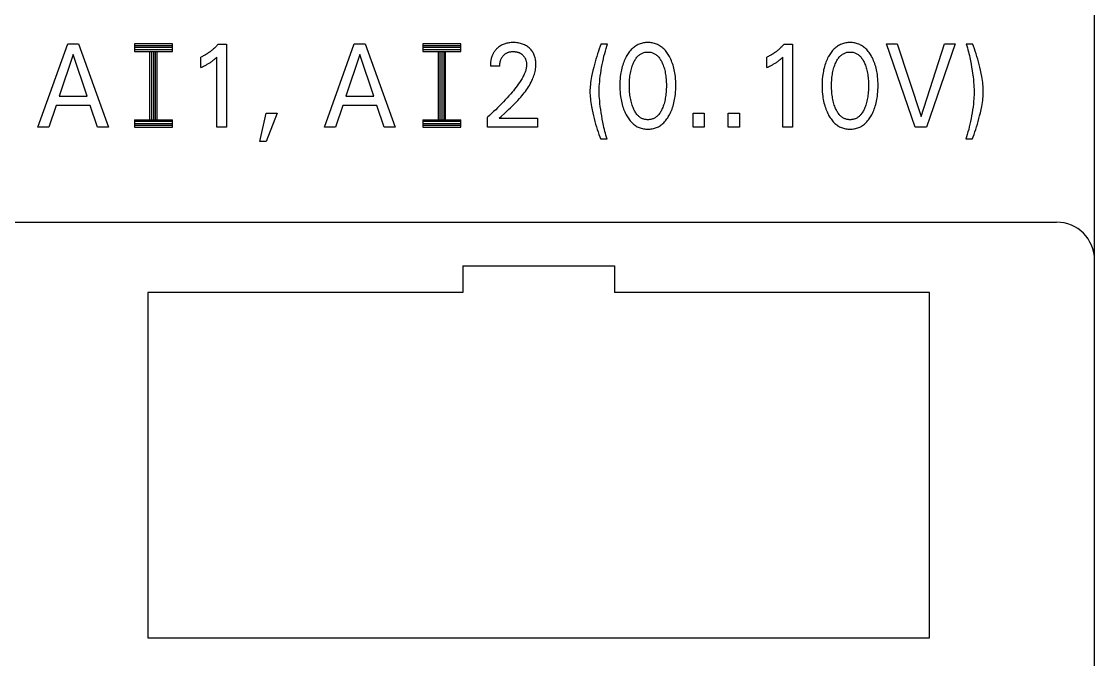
# Model space of a CAD drawing. Extents: x 0 to 420, y 0 to 297.
# Drawn here: x 180.02 to 208.3, y 219.65 to 236.46 of the extents above; entities that cross this region are included whole.
import ezdxf

# ---------------------------------------------------------------- set-up
doc = ezdxf.new("R2010")
doc.units = 0
doc.header["$LTSCALE"] = 23.1
doc.layers.add('10000_FRONT', color=7, linetype='CONTINUOUS')

msp = doc.modelspace()

# ---------------------------------------------------------------- linework, layer by layer
at = {"layer": '10000_FRONT', "color": 7, "linetype": 'CONTINUOUS'}
for p, q in [((208.298, 164.673), (208.298, 252.673)), ((180.452, 233.673), (181.238, 235.873)), ((181.238, 235.873), (181.525, 235.873)), ((181.525, 235.873), (182.311, 233.673)), ((182.998, 235.873), (182.998, 235.673)), ((183.998, 235.873), (182.998, 235.873)), ((183.998, 235.673), (183.998, 235.873)), ((185.19, 235.842), (185.173, 235.824)), ((185.206, 235.86), (185.19, 235.842)), ((185.206, 235.86), (185.423, 235.86)), ((185.423, 235.86), (185.423, 233.673)), ((188.006, 233.673), (188.791, 235.873)), ((188.791, 235.873), (189.079, 235.873)), ((189.079, 235.873), (189.864, 233.673)), ((190.598, 235.873), (190.598, 235.673)), ((191.598, 235.873), (190.598, 235.873)), ((191.598, 235.673), (191.598, 235.873)), ((192.67, 235.835), (192.644, 235.82)), ((192.692, 235.846), (192.67, 235.835)), ((192.716, 235.857), (192.692, 235.846)), ((192.739, 235.866), (192.716, 235.857)), ((192.763, 235.874), (192.739, 235.866)), ((192.788, 235.882), (192.763, 235.874)), ((192.812, 235.888), (192.788, 235.882)), ((192.839, 235.893), (192.812, 235.888)), ((192.867, 235.898), (192.839, 235.893)), ((192.894, 235.901), (192.867, 235.898)), ((192.922, 235.904), (192.894, 235.901)), ((192.949, 235.905), (192.922, 235.904)), ((192.977, 235.905), (192.949, 235.905)), ((193.01, 235.905), (192.977, 235.905)), ((193.042, 235.903), (193.01, 235.905)), ((193.074, 235.9), (193.042, 235.903)), ((193.106, 235.896), (193.074, 235.9)), ((193.138, 235.89), (193.106, 235.896)), ((193.167, 235.883), (193.138, 235.89)), ((193.196, 235.875), (193.167, 235.883)), ((193.224, 235.866), (193.196, 235.875)), ((193.251, 235.855), (193.224, 235.866)), ((193.278, 235.843), (193.251, 235.855)), ((193.303, 235.83), (193.278, 235.843)), ((195.293, 235.871), (195.268, 235.807)), ((195.293, 235.871), (195.466, 235.871)), ((195.445, 235.808), (195.466, 235.871)), ((196.249, 235.841), (196.224, 235.827)), ((196.275, 235.853), (196.249, 235.841)), ((196.301, 235.865), (196.275, 235.853)), ((196.328, 235.874), (196.301, 235.865)), ((196.355, 235.883), (196.328, 235.874)), ((196.383, 235.89), (196.355, 235.883)), ((196.412, 235.896), (196.383, 235.89)), ((196.44, 235.9), (196.412, 235.896)), ((196.469, 235.903), (196.44, 235.9)), ((196.498, 235.905), (196.469, 235.903)), ((196.527, 235.905), (196.498, 235.905)), ((196.556, 235.905), (196.527, 235.905)), ((196.585, 235.903), (196.556, 235.905)), ((196.614, 235.9), (196.585, 235.903)), ((196.643, 235.896), (196.614, 235.9)), ((196.671, 235.89), (196.643, 235.896)), ((196.699, 235.883), (196.671, 235.89)), ((196.727, 235.874), (196.699, 235.883)), ((196.754, 235.865), (196.727, 235.874)), ((196.78, 235.853), (196.754, 235.865)), ((196.806, 235.841), (196.78, 235.853)), ((196.831, 235.827), (196.806, 235.841)), ((200.104, 235.842), (200.087, 235.824)), ((200.12, 235.86), (200.104, 235.842)), ((200.12, 235.86), (200.337, 235.86)), ((200.337, 235.86), (200.337, 233.673)), ((201.577, 235.841), (201.553, 235.827)), ((201.603, 235.853), (201.577, 235.841)), ((201.629, 235.865), (201.603, 235.853)), ((201.656, 235.874), (201.629, 235.865)), ((201.684, 235.883), (201.656, 235.874)), ((201.712, 235.89), (201.684, 235.883)), ((201.74, 235.896), (201.712, 235.89)), ((201.769, 235.9), (201.74, 235.896)), ((201.797, 235.903), (201.769, 235.9)), ((201.826, 235.905), (201.797, 235.903)), ((201.855, 235.905), (201.826, 235.905)), ((201.885, 235.905), (201.855, 235.905)), ((201.914, 235.903), (201.885, 235.905)), ((201.942, 235.9), (201.914, 235.903)), ((201.971, 235.896), (201.942, 235.9)), ((202, 235.89), (201.971, 235.896)), ((202.028, 235.883), (202, 235.89)), ((202.055, 235.874), (202.028, 235.883)), ((202.083, 235.865), (202.055, 235.874)), ((202.109, 235.853), (202.083, 235.865)), ((202.134, 235.841), (202.109, 235.853)), ((202.159, 235.827), (202.134, 235.841)), ((203.574, 233.673), (202.814, 235.873)), ((202.814, 235.873), (203.098, 235.873)), ((203.098, 235.873), (203.725, 233.961)), ((203.725, 233.961), (204.343, 235.873)), ((204.627, 235.873), (203.867, 233.673)), ((204.343, 235.873), (204.627, 235.873)), ((204.912, 235.871), (204.93, 235.82)), ((204.912, 235.871), (205.085, 235.871)), ((205.11, 235.807), (205.085, 235.871)), ((181.383, 235.589), (181.017, 234.496)), ((181.751, 234.496), (181.383, 235.589)), ((183.998, 235.823), (182.998, 235.823)), ((183.998, 235.773), (182.998, 235.773)), ((182.998, 235.723), (183.998, 235.723)), ((182.998, 235.673), (183.998, 235.673)), ((183.398, 235.673), (183.398, 233.873)), ((183.448, 235.673), (183.448, 233.873)), ((183.498, 235.673), (183.498, 233.873)), ((183.548, 235.673), (183.548, 233.873)), ((183.598, 233.873), (183.598, 235.673)), ((184.811, 235.552), (184.79, 235.542)), ((184.832, 235.563), (184.811, 235.552)), ((184.853, 235.575), (184.832, 235.563)), ((184.873, 235.586), (184.853, 235.575)), ((184.893, 235.598), (184.873, 235.586)), ((184.913, 235.611), (184.893, 235.598)), ((184.933, 235.624), (184.913, 235.611)), ((184.953, 235.637), (184.933, 235.624)), ((184.972, 235.651), (184.953, 235.637)), ((184.991, 235.664), (184.972, 235.651)), ((185.01, 235.679), (184.991, 235.664)), ((185.029, 235.693), (185.01, 235.679)), ((185.048, 235.708), (185.029, 235.693)), ((185.066, 235.724), (185.048, 235.708)), ((185.084, 235.74), (185.066, 235.724)), ((185.103, 235.756), (185.084, 235.74)), ((185.121, 235.773), (185.103, 235.756)), ((185.138, 235.789), (185.121, 235.773)), ((185.156, 235.807), (185.138, 235.789)), ((185.173, 235.824), (185.156, 235.807)), ((188.936, 235.589), (188.57, 234.496)), ((189.304, 234.496), (188.936, 235.589)), ((191.598, 235.823), (190.598, 235.823)), ((191.598, 235.773), (190.598, 235.773)), ((190.598, 235.723), (191.598, 235.723)), ((190.598, 235.673), (191.598, 235.673)), ((190.998, 235.673), (190.998, 233.873)), ((191.048, 235.673), (191.048, 233.873)), ((191.098, 235.673), (191.098, 233.873)), ((191.148, 235.673), (191.148, 233.873)), ((191.198, 233.873), (191.198, 235.673)), ((192.424, 235.557), (192.419, 235.544)), ((192.429, 235.57), (192.424, 235.557)), ((192.435, 235.582), (192.429, 235.57)), ((192.441, 235.595), (192.435, 235.582)), ((192.447, 235.607), (192.441, 235.595)), ((192.453, 235.62), (192.447, 235.607)), ((192.461, 235.632), (192.453, 235.62)), ((192.468, 235.645), (192.461, 235.632)), ((192.476, 235.657), (192.468, 235.645)), ((192.484, 235.669), (192.476, 235.657)), ((192.493, 235.681), (192.484, 235.669)), ((192.501, 235.692), (192.493, 235.681)), ((192.511, 235.704), (192.501, 235.692)), ((192.52, 235.715), (192.511, 235.704)), ((192.53, 235.725), (192.52, 235.715)), ((192.54, 235.736), (192.53, 235.725)), ((192.55, 235.746), (192.54, 235.736)), ((192.561, 235.757), (192.55, 235.746)), ((192.572, 235.767), (192.561, 235.757)), ((192.595, 235.786), (192.572, 235.767)), ((192.619, 235.803), (192.595, 235.786)), ((192.644, 235.82), (192.619, 235.803)), ((192.704, 235.543), (192.712, 235.554)), ((192.712, 235.554), (192.721, 235.564)), ((192.721, 235.564), (192.731, 235.573)), ((192.731, 235.573), (192.74, 235.583)), ((192.74, 235.583), (192.75, 235.591)), ((192.75, 235.591), (192.76, 235.6)), ((192.76, 235.6), (192.771, 235.608)), ((192.771, 235.608), (192.782, 235.615)), ((192.782, 235.615), (192.793, 235.622)), ((192.793, 235.622), (192.805, 235.628)), ((192.805, 235.628), (192.816, 235.634)), ((192.816, 235.634), (192.828, 235.64)), ((192.828, 235.64), (192.841, 235.645)), ((192.841, 235.645), (192.853, 235.649)), ((192.853, 235.649), (192.866, 235.653)), ((192.866, 235.653), (192.878, 235.657)), ((192.878, 235.657), (192.892, 235.66)), ((192.892, 235.66), (192.906, 235.663)), ((192.906, 235.663), (192.92, 235.665)), ((192.92, 235.665), (192.934, 235.666)), ((192.934, 235.666), (192.949, 235.667)), ((192.949, 235.667), (192.963, 235.668)), ((192.963, 235.668), (192.977, 235.668)), ((192.977, 235.668), (192.991, 235.668)), ((192.991, 235.668), (193.005, 235.668)), ((193.005, 235.668), (193.019, 235.667)), ((193.019, 235.667), (193.033, 235.665)), ((193.033, 235.665), (193.046, 235.664)), ((193.046, 235.664), (193.06, 235.661)), ((193.06, 235.661), (193.074, 235.659)), ((193.074, 235.659), (193.086, 235.656)), ((193.086, 235.656), (193.098, 235.652)), ((193.098, 235.652), (193.11, 235.648)), ((193.11, 235.648), (193.122, 235.644)), ((193.122, 235.644), (193.134, 235.64)), ((193.134, 235.64), (193.146, 235.634)), ((193.146, 235.634), (193.157, 235.629)), ((193.157, 235.629), (193.168, 235.623)), ((193.168, 235.623), (193.178, 235.617)), ((193.178, 235.617), (193.188, 235.61)), ((193.188, 235.61), (193.198, 235.603)), ((193.198, 235.603), (193.208, 235.596)), ((193.208, 235.596), (193.218, 235.588)), ((193.218, 235.588), (193.227, 235.58)), ((193.227, 235.58), (193.236, 235.57)), ((193.236, 235.57), (193.245, 235.561)), ((193.245, 235.561), (193.254, 235.551)), ((193.254, 235.551), (193.262, 235.54)), ((193.328, 235.816), (193.303, 235.83)), ((193.351, 235.8), (193.328, 235.816)), ((193.374, 235.783), (193.351, 235.8)), ((193.396, 235.765), (193.374, 235.783)), ((193.416, 235.748), (193.396, 235.765)), ((193.434, 235.729), (193.416, 235.748)), ((193.451, 235.71), (193.434, 235.729)), ((193.468, 235.689), (193.451, 235.71)), ((193.483, 235.668), (193.468, 235.689)), ((193.497, 235.647), (193.483, 235.668)), ((193.511, 235.623), (193.497, 235.647)), ((193.522, 235.6), (193.511, 235.623)), ((193.533, 235.575), (193.522, 235.6)), ((193.543, 235.55), (193.533, 235.575)), ((193.551, 235.525), (193.543, 235.55)), ((195.199, 235.608), (195.178, 235.539)), ((195.222, 235.676), (195.199, 235.608)), ((195.244, 235.742), (195.222, 235.676)), ((195.268, 235.807), (195.244, 235.742)), ((195.371, 235.544), (195.389, 235.613)), ((195.389, 235.613), (195.407, 235.681)), ((195.407, 235.681), (195.426, 235.745)), ((195.426, 235.745), (195.445, 235.808)), ((195.974, 235.565), (195.959, 235.537)), ((195.991, 235.593), (195.974, 235.565)), ((196.009, 235.62), (195.991, 235.593)), ((196.027, 235.646), (196.009, 235.62)), ((196.046, 235.671), (196.027, 235.646)), ((196.067, 235.696), (196.046, 235.671)), ((196.088, 235.719), (196.067, 235.696)), ((196.111, 235.742), (196.088, 235.719)), ((196.132, 235.761), (196.111, 235.742)), ((196.154, 235.779), (196.132, 235.761)), ((196.177, 235.796), (196.154, 235.779)), ((196.2, 235.812), (196.177, 235.796)), ((196.224, 235.827), (196.2, 235.812)), ((196.267, 235.549), (196.282, 235.563)), ((196.282, 235.563), (196.298, 235.577)), ((196.298, 235.577), (196.315, 235.589)), ((196.315, 235.589), (196.332, 235.601)), ((196.332, 235.601), (196.35, 235.612)), ((196.35, 235.612), (196.368, 235.621)), ((196.368, 235.621), (196.387, 235.63)), ((196.387, 235.63), (196.406, 235.637)), ((196.406, 235.637), (196.425, 235.643)), ((196.425, 235.643), (196.445, 235.648)), ((196.445, 235.648), (196.466, 235.651)), ((196.466, 235.651), (196.486, 235.654)), ((196.486, 235.654), (196.507, 235.655)), ((196.507, 235.655), (196.527, 235.656)), ((196.527, 235.656), (196.548, 235.655)), ((196.548, 235.655), (196.568, 235.654)), ((196.568, 235.654), (196.589, 235.651)), ((196.589, 235.651), (196.609, 235.648)), ((196.609, 235.648), (196.629, 235.643)), ((196.629, 235.643), (196.648, 235.637)), ((196.648, 235.637), (196.667, 235.63)), ((196.667, 235.63), (196.686, 235.621)), ((196.686, 235.621), (196.705, 235.612)), ((196.705, 235.612), (196.722, 235.601)), ((196.722, 235.601), (196.74, 235.589)), ((196.74, 235.589), (196.756, 235.577)), ((196.756, 235.577), (196.772, 235.563)), ((196.772, 235.563), (196.787, 235.549)), ((196.855, 235.812), (196.831, 235.827)), ((196.878, 235.796), (196.855, 235.812)), ((196.901, 235.779), (196.878, 235.796)), ((196.923, 235.761), (196.901, 235.779)), ((196.944, 235.742), (196.923, 235.761)), ((196.966, 235.719), (196.944, 235.742)), ((196.988, 235.696), (196.966, 235.719)), ((197.008, 235.671), (196.988, 235.696)), ((197.027, 235.646), (197.008, 235.671)), ((197.046, 235.62), (197.027, 235.646)), ((197.063, 235.593), (197.046, 235.62)), ((197.08, 235.565), (197.063, 235.593)), ((197.095, 235.537), (197.08, 235.565)), ((199.726, 235.552), (199.705, 235.542)), ((199.746, 235.563), (199.726, 235.552)), ((199.767, 235.575), (199.746, 235.563)), ((199.787, 235.586), (199.767, 235.575)), ((199.807, 235.598), (199.787, 235.586)), ((199.827, 235.611), (199.807, 235.598)), ((199.847, 235.624), (199.827, 235.611)), ((199.867, 235.637), (199.847, 235.624)), ((199.887, 235.651), (199.867, 235.637)), ((199.906, 235.664), (199.887, 235.651)), ((199.925, 235.679), (199.906, 235.664)), ((199.944, 235.693), (199.925, 235.679)), ((199.962, 235.708), (199.944, 235.693)), ((199.98, 235.724), (199.962, 235.708)), ((199.999, 235.74), (199.98, 235.724)), ((200.017, 235.756), (199.999, 235.74)), ((200.035, 235.773), (200.017, 235.756)), ((200.053, 235.789), (200.035, 235.773)), ((200.07, 235.807), (200.053, 235.789)), ((200.087, 235.824), (200.07, 235.807)), ((201.303, 235.565), (201.287, 235.537)), ((201.319, 235.593), (201.303, 235.565)), ((201.337, 235.62), (201.319, 235.593)), ((201.355, 235.646), (201.337, 235.62)), ((201.375, 235.671), (201.355, 235.646)), ((201.395, 235.696), (201.375, 235.671)), ((201.417, 235.719), (201.395, 235.696)), ((201.439, 235.742), (201.417, 235.719)), ((201.46, 235.761), (201.439, 235.742)), ((201.482, 235.779), (201.46, 235.761)), ((201.505, 235.796), (201.482, 235.779)), ((201.528, 235.812), (201.505, 235.796)), ((201.553, 235.827), (201.528, 235.812)), ((201.595, 235.549), (201.61, 235.563)), ((201.61, 235.563), (201.626, 235.577)), ((201.626, 235.577), (201.643, 235.589)), ((201.643, 235.589), (201.66, 235.601)), ((201.66, 235.601), (201.678, 235.612)), ((201.678, 235.612), (201.696, 235.621)), ((201.696, 235.621), (201.715, 235.63)), ((201.715, 235.63), (201.734, 235.637)), ((201.734, 235.637), (201.754, 235.643)), ((201.754, 235.643), (201.774, 235.648)), ((201.774, 235.648), (201.794, 235.651)), ((201.794, 235.651), (201.814, 235.654)), ((201.814, 235.654), (201.835, 235.655)), ((201.835, 235.655), (201.855, 235.656)), ((201.855, 235.656), (201.876, 235.655)), ((201.876, 235.655), (201.897, 235.654)), ((201.897, 235.654), (201.917, 235.651)), ((201.917, 235.651), (201.937, 235.648)), ((201.937, 235.648), (201.957, 235.643)), ((201.957, 235.643), (201.977, 235.637)), ((201.977, 235.637), (201.996, 235.63)), ((201.996, 235.63), (202.014, 235.621)), ((202.014, 235.621), (202.033, 235.612)), ((202.033, 235.612), (202.051, 235.601)), ((202.051, 235.601), (202.068, 235.589)), ((202.068, 235.589), (202.085, 235.577)), ((202.085, 235.577), (202.101, 235.563)), ((202.101, 235.563), (202.116, 235.549)), ((202.183, 235.812), (202.159, 235.827)), ((202.206, 235.796), (202.183, 235.812)), ((202.229, 235.779), (202.206, 235.796)), ((202.251, 235.761), (202.229, 235.779)), ((202.272, 235.742), (202.251, 235.761)), ((202.295, 235.719), (202.272, 235.742)), ((202.316, 235.696), (202.295, 235.719)), ((202.336, 235.671), (202.316, 235.696)), ((202.356, 235.646), (202.336, 235.671)), ((202.374, 235.62), (202.356, 235.646)), ((202.392, 235.593), (202.374, 235.62)), ((202.408, 235.565), (202.392, 235.593)), ((202.424, 235.537), (202.408, 235.565)), ((204.93, 235.82), (204.947, 235.768)), ((204.947, 235.768), (204.962, 235.715)), ((204.962, 235.715), (204.976, 235.664)), ((204.976, 235.664), (204.988, 235.613)), ((204.988, 235.613), (205, 235.561)), ((205, 235.561), (205.011, 235.509)), ((205.133, 235.742), (205.11, 235.807)), ((205.155, 235.677), (205.133, 235.742)), ((205.177, 235.609), (205.155, 235.677)), ((205.198, 235.541), (205.177, 235.609)), ((184.769, 235.532), (184.748, 235.522)), ((184.748, 235.247), (184.748, 235.522)), ((184.79, 235.542), (184.769, 235.532)), ((184.771, 235.258), (184.795, 235.269)), ((184.795, 235.269), (184.819, 235.281)), ((184.819, 235.281), (184.842, 235.292)), ((184.842, 235.292), (184.865, 235.304)), ((184.865, 235.304), (184.882, 235.313)), ((184.882, 235.313), (184.899, 235.322)), ((184.899, 235.322), (184.916, 235.332)), ((184.916, 235.332), (184.933, 235.342)), ((184.933, 235.342), (184.95, 235.352)), ((184.95, 235.352), (184.966, 235.362)), ((184.966, 235.362), (184.984, 235.373)), ((184.984, 235.373), (185.001, 235.384)), ((185.001, 235.384), (185.018, 235.396)), ((185.018, 235.396), (185.035, 235.408)), ((185.035, 235.408), (185.051, 235.421)), ((185.051, 235.421), (185.063, 235.43)), ((185.063, 235.43), (185.075, 235.439)), ((185.075, 235.439), (185.087, 235.449)), ((185.087, 235.449), (185.1, 235.46)), ((185.1, 235.46), (185.113, 235.471)), ((185.113, 235.471), (185.126, 235.482)), ((185.126, 235.482), (185.139, 235.495)), ((185.139, 235.495), (185.153, 235.507)), ((185.153, 235.507), (185.167, 235.52)), ((185.167, 233.673), (185.167, 235.52)), ((192.377, 235.312), (192.376, 235.295)), ((192.376, 235.295), (192.376, 235.279)), ((192.625, 235.279), (192.376, 235.279)), ((192.378, 235.346), (192.377, 235.329)), ((192.377, 235.329), (192.377, 235.312)), ((192.38, 235.363), (192.378, 235.346)), ((192.382, 235.38), (192.38, 235.363)), ((192.384, 235.397), (192.382, 235.38)), ((192.386, 235.413), (192.384, 235.397)), ((192.389, 235.43), (192.386, 235.413)), ((192.392, 235.447), (192.389, 235.43)), ((192.396, 235.464), (192.392, 235.447)), ((192.399, 235.477), (192.396, 235.464)), ((192.402, 235.491), (192.399, 235.477)), ((192.406, 235.504), (192.402, 235.491)), ((192.41, 235.517), (192.406, 235.504)), ((192.414, 235.531), (192.41, 235.517)), ((192.419, 235.544), (192.414, 235.531)), ((192.625, 235.311), (192.626, 235.327)), ((192.625, 235.295), (192.625, 235.311)), ((192.625, 235.279), (192.625, 235.295)), ((192.626, 235.327), (192.628, 235.343)), ((192.628, 235.343), (192.63, 235.359)), ((192.63, 235.359), (192.632, 235.375)), ((192.632, 235.375), (192.635, 235.391)), ((192.635, 235.391), (192.638, 235.405)), ((192.638, 235.405), (192.642, 235.419)), ((192.642, 235.419), (192.646, 235.433)), ((192.646, 235.433), (192.651, 235.446)), ((192.651, 235.446), (192.656, 235.46)), ((192.656, 235.46), (192.661, 235.473)), ((192.661, 235.473), (192.668, 235.486)), ((192.668, 235.486), (192.674, 235.498)), ((192.674, 235.498), (192.681, 235.51)), ((192.681, 235.51), (192.688, 235.521)), ((192.688, 235.521), (192.696, 235.532)), ((192.696, 235.532), (192.704, 235.543)), ((193.262, 235.54), (193.27, 235.53)), ((193.27, 235.53), (193.277, 235.519)), ((193.277, 235.519), (193.284, 235.507)), ((193.284, 235.507), (193.29, 235.497)), ((193.29, 235.497), (193.295, 235.486)), ((193.295, 235.486), (193.3, 235.475)), ((193.3, 235.475), (193.304, 235.464)), ((193.304, 235.464), (193.308, 235.452)), ((193.308, 235.452), (193.312, 235.441)), ((193.312, 235.441), (193.315, 235.429)), ((193.315, 235.429), (193.318, 235.417)), ((193.318, 235.417), (193.322, 235.402)), ((193.322, 235.402), (193.325, 235.387)), ((193.325, 235.387), (193.327, 235.372)), ((193.329, 235.287), (193.326, 235.263)), ((193.327, 235.372), (193.328, 235.356)), ((193.328, 235.356), (193.329, 235.341)), ((193.329, 235.341), (193.33, 235.325)), ((193.33, 235.31), (193.329, 235.287)), ((193.33, 235.325), (193.33, 235.31)), ((193.558, 235.499), (193.551, 235.525)), ((193.565, 235.47), (193.558, 235.499)), ((193.57, 235.441), (193.565, 235.47)), ((193.574, 235.411), (193.57, 235.441)), ((193.576, 235.382), (193.574, 235.411)), ((193.574, 235.25), (193.577, 235.286)), ((193.578, 235.352), (193.576, 235.382)), ((193.577, 235.286), (193.578, 235.322)), ((193.578, 235.322), (193.578, 235.352)), ((195.117, 235.326), (195.099, 235.254)), ((195.137, 235.399), (195.117, 235.326)), ((195.157, 235.471), (195.137, 235.399)), ((195.178, 235.539), (195.157, 235.471)), ((195.309, 235.252), (195.323, 235.327)), ((195.323, 235.327), (195.338, 235.401)), ((195.338, 235.401), (195.355, 235.475)), ((195.355, 235.475), (195.371, 235.544)), ((195.852, 235.273), (195.841, 235.231)), ((195.865, 235.314), (195.852, 235.273)), ((195.877, 235.351), (195.865, 235.314)), ((195.89, 235.387), (195.877, 235.351)), ((195.904, 235.423), (195.89, 235.387)), ((195.92, 235.459), (195.904, 235.423)), ((195.936, 235.494), (195.92, 235.459)), ((195.954, 235.528), (195.936, 235.494)), ((195.959, 235.537), (195.954, 235.528)), ((196.102, 235.246), (196.113, 235.279)), ((196.113, 235.279), (196.125, 235.313)), ((196.125, 235.313), (196.138, 235.346)), ((196.138, 235.346), (196.148, 235.369)), ((196.148, 235.369), (196.158, 235.391)), ((196.158, 235.391), (196.169, 235.414)), ((196.169, 235.414), (196.181, 235.436)), ((196.181, 235.436), (196.194, 235.457)), ((196.194, 235.457), (196.208, 235.478)), ((196.208, 235.478), (196.223, 235.498)), ((196.223, 235.498), (196.238, 235.518)), ((196.238, 235.518), (196.252, 235.534)), ((196.252, 235.534), (196.267, 235.549)), ((196.787, 235.549), (196.802, 235.534)), ((196.802, 235.534), (196.816, 235.518)), ((196.816, 235.518), (196.832, 235.498)), ((196.832, 235.498), (196.846, 235.478)), ((196.846, 235.478), (196.86, 235.457)), ((196.86, 235.457), (196.873, 235.436)), ((196.873, 235.436), (196.885, 235.414)), ((196.885, 235.414), (196.896, 235.391)), ((196.896, 235.391), (196.907, 235.369)), ((196.907, 235.369), (196.916, 235.346)), ((196.916, 235.346), (196.919, 235.338)), ((196.919, 235.338), (196.932, 235.307)), ((196.932, 235.307), (196.943, 235.275)), ((196.943, 235.275), (196.953, 235.243)), ((197.114, 235.502), (197.095, 235.537)), ((197.132, 235.465), (197.114, 235.502)), ((197.148, 235.428), (197.132, 235.465)), ((197.163, 235.391), (197.148, 235.428)), ((197.177, 235.353), (197.163, 235.391)), ((197.19, 235.314), (197.177, 235.353)), ((197.202, 235.273), (197.19, 235.314)), ((197.213, 235.231), (197.202, 235.273)), ((199.683, 235.532), (199.662, 235.522)), ((199.662, 235.247), (199.662, 235.522)), ((199.705, 235.542), (199.683, 235.532)), ((199.686, 235.258), (199.709, 235.269)), ((199.709, 235.269), (199.733, 235.281)), ((199.733, 235.281), (199.756, 235.292)), ((199.756, 235.292), (199.78, 235.304)), ((199.78, 235.304), (199.797, 235.313)), ((199.797, 235.313), (199.814, 235.322)), ((199.814, 235.322), (199.831, 235.332)), ((199.831, 235.332), (199.848, 235.342)), ((199.848, 235.342), (199.864, 235.352)), ((199.864, 235.352), (199.881, 235.362)), ((199.881, 235.362), (199.898, 235.373)), ((199.898, 235.373), (199.915, 235.384)), ((199.915, 235.384), (199.932, 235.396)), ((199.932, 235.396), (199.949, 235.408)), ((199.949, 235.408), (199.966, 235.421)), ((199.966, 235.421), (199.978, 235.43)), ((199.978, 235.43), (199.99, 235.439)), ((199.99, 235.439), (200.002, 235.449)), ((200.002, 235.449), (200.014, 235.46)), ((200.014, 235.46), (200.027, 235.471)), ((200.027, 235.471), (200.04, 235.482)), ((200.04, 235.482), (200.054, 235.495)), ((200.054, 235.495), (200.068, 235.507)), ((200.068, 235.507), (200.081, 235.52)), ((200.081, 233.673), (200.081, 235.52)), ((201.18, 235.273), (201.169, 235.231)), ((201.193, 235.314), (201.18, 235.273)), ((201.205, 235.351), (201.193, 235.314)), ((201.218, 235.387), (201.205, 235.351)), ((201.232, 235.423), (201.218, 235.387)), ((201.248, 235.459), (201.232, 235.423)), ((201.264, 235.494), (201.248, 235.459)), ((201.282, 235.528), (201.264, 235.494)), ((201.287, 235.537), (201.282, 235.528)), ((201.43, 235.246), (201.441, 235.279)), ((201.441, 235.279), (201.453, 235.313)), ((201.453, 235.313), (201.466, 235.346)), ((201.466, 235.346), (201.476, 235.369)), ((201.476, 235.369), (201.486, 235.391)), ((201.486, 235.391), (201.498, 235.414)), ((201.498, 235.414), (201.51, 235.436)), ((201.51, 235.436), (201.523, 235.457)), ((201.523, 235.457), (201.536, 235.478)), ((201.536, 235.478), (201.551, 235.498)), ((201.551, 235.498), (201.567, 235.518)), ((201.567, 235.518), (201.58, 235.534)), ((201.58, 235.534), (201.595, 235.549)), ((202.116, 235.549), (202.13, 235.534)), ((202.13, 235.534), (202.144, 235.518)), ((202.144, 235.518), (202.16, 235.498)), ((202.16, 235.498), (202.175, 235.478)), ((202.175, 235.478), (202.188, 235.457)), ((202.188, 235.457), (202.201, 235.436)), ((202.201, 235.436), (202.213, 235.414)), ((202.213, 235.414), (202.224, 235.391)), ((202.224, 235.391), (202.235, 235.369)), ((202.235, 235.369), (202.245, 235.346)), ((202.245, 235.346), (202.248, 235.338)), ((202.248, 235.338), (202.26, 235.307)), ((202.26, 235.307), (202.271, 235.275)), ((202.271, 235.275), (202.281, 235.243)), ((202.443, 235.502), (202.424, 235.537)), ((202.46, 235.465), (202.443, 235.502)), ((202.476, 235.428), (202.46, 235.465)), ((202.491, 235.391), (202.476, 235.428)), ((202.505, 235.353), (202.491, 235.391)), ((202.518, 235.314), (202.505, 235.353)), ((202.53, 235.273), (202.518, 235.314)), ((202.542, 235.231), (202.53, 235.273)), ((205.011, 235.509), (205.028, 235.424)), ((205.028, 235.424), (205.043, 235.339)), ((205.043, 235.339), (205.058, 235.254)), ((205.218, 235.472), (205.198, 235.541)), ((205.238, 235.4), (205.218, 235.472)), ((205.257, 235.328), (205.238, 235.4)), ((205.275, 235.255), (205.257, 235.328)), ((184.748, 235.247), (184.771, 235.258)), ((193.228, 234.99), (193.213, 234.962)), ((193.243, 235.018), (193.228, 234.99)), ((193.258, 235.047), (193.243, 235.018)), ((193.271, 235.076), (193.258, 235.047)), ((193.283, 235.106), (193.271, 235.076)), ((193.292, 235.128), (193.283, 235.106)), ((193.3, 235.15), (193.292, 235.128)), ((193.307, 235.172), (193.3, 235.15)), ((193.313, 235.195), (193.307, 235.172)), ((193.318, 235.217), (193.313, 235.195)), ((193.323, 235.24), (193.318, 235.217)), ((193.326, 235.263), (193.323, 235.24)), ((193.5, 234.969), (193.513, 235.003)), ((193.513, 235.003), (193.526, 235.038)), ((193.526, 235.038), (193.537, 235.072)), ((193.537, 235.072), (193.547, 235.108)), ((193.547, 235.108), (193.556, 235.143)), ((193.556, 235.143), (193.563, 235.178)), ((193.563, 235.178), (193.569, 235.214)), ((193.569, 235.214), (193.574, 235.25)), ((195.044, 235.008), (195.035, 234.955)), ((195.061, 235.09), (195.044, 235.008)), ((195.079, 235.172), (195.061, 235.09)), ((195.099, 235.254), (195.079, 235.172)), ((195.264, 234.95), (195.273, 235.02)), ((195.273, 235.02), (195.284, 235.098)), ((195.284, 235.098), (195.296, 235.175)), ((195.296, 235.175), (195.309, 235.252)), ((195.801, 235.004), (195.796, 234.947)), ((195.808, 235.061), (195.801, 235.004)), ((195.815, 235.104), (195.808, 235.061)), ((195.822, 235.146), (195.815, 235.104)), ((195.831, 235.189), (195.822, 235.146)), ((195.841, 235.231), (195.831, 235.189)), ((196.047, 234.944), (196.051, 234.987)), ((196.051, 234.987), (196.056, 235.025)), ((196.056, 235.025), (196.061, 235.064)), ((196.061, 235.064), (196.068, 235.102)), ((196.068, 235.102), (196.075, 235.14)), ((196.075, 235.14), (196.084, 235.177)), ((196.084, 235.177), (196.092, 235.212)), ((196.092, 235.212), (196.102, 235.246)), ((196.953, 235.243), (196.962, 235.21)), ((196.962, 235.21), (196.971, 235.177)), ((196.971, 235.177), (196.979, 235.14)), ((196.979, 235.14), (196.987, 235.102)), ((196.987, 235.102), (196.993, 235.064)), ((196.993, 235.064), (196.999, 235.025)), ((196.999, 235.025), (197.003, 234.987)), ((197.003, 234.987), (197.007, 234.944)), ((197.223, 235.189), (197.213, 235.231)), ((197.232, 235.146), (197.223, 235.189)), ((197.24, 235.104), (197.232, 235.146)), ((197.246, 235.061), (197.24, 235.104)), ((197.253, 235.004), (197.246, 235.061)), ((197.259, 234.947), (197.253, 235.004)), ((199.662, 235.247), (199.686, 235.258)), ((201.129, 235.004), (201.124, 234.947)), ((201.136, 235.061), (201.129, 235.004)), ((201.143, 235.104), (201.136, 235.061)), ((201.151, 235.146), (201.143, 235.104)), ((201.159, 235.189), (201.151, 235.146)), ((201.169, 235.231), (201.159, 235.189)), ((201.375, 234.944), (201.379, 234.987)), ((201.379, 234.987), (201.384, 235.025)), ((201.384, 235.025), (201.389, 235.064)), ((201.389, 235.064), (201.396, 235.102)), ((201.396, 235.102), (201.403, 235.14)), ((201.403, 235.14), (201.412, 235.177)), ((201.412, 235.177), (201.421, 235.212)), ((201.421, 235.212), (201.43, 235.246)), ((202.281, 235.243), (202.291, 235.21)), ((202.291, 235.21), (202.299, 235.177)), ((202.299, 235.177), (202.308, 235.14)), ((202.308, 235.14), (202.315, 235.102)), ((202.315, 235.102), (202.321, 235.064)), ((202.321, 235.064), (202.327, 235.025)), ((202.327, 235.025), (202.332, 234.987)), ((202.332, 234.987), (202.336, 234.944)), ((202.551, 235.189), (202.542, 235.231)), ((202.56, 235.146), (202.551, 235.189)), ((202.568, 235.104), (202.56, 235.146)), ((202.574, 235.061), (202.568, 235.104)), ((202.581, 235.004), (202.574, 235.061)), ((202.587, 234.947), (202.581, 235.004)), ((205.058, 235.254), (205.071, 235.17)), ((205.071, 235.17), (205.084, 235.086)), ((205.084, 235.086), (205.095, 235.002)), ((205.095, 235.002), (205.104, 234.932)), ((205.294, 235.175), (205.275, 235.255)), ((205.311, 235.094), (205.294, 235.175)), ((205.326, 235.013), (205.311, 235.094)), ((205.335, 234.96), (205.326, 235.013)), ((193.049, 234.721), (193.016, 234.678)), ((193.082, 234.764), (193.049, 234.721)), ((193.113, 234.808), (193.082, 234.764)), ((193.144, 234.853), (193.113, 234.808)), ((193.162, 234.88), (193.144, 234.853)), ((193.179, 234.907), (193.162, 234.88)), ((193.196, 234.934), (193.179, 234.907)), ((193.213, 234.962), (193.196, 234.934)), ((193.353, 234.695), (193.379, 234.735)), ((193.379, 234.735), (193.404, 234.776)), ((193.404, 234.776), (193.427, 234.817)), ((193.427, 234.817), (193.449, 234.859)), ((193.449, 234.859), (193.471, 234.902)), ((193.471, 234.902), (193.486, 234.936)), ((193.486, 234.936), (193.5, 234.969)), ((195.004, 234.705), (195.002, 234.66)), ((195.007, 234.75), (195.004, 234.705)), ((195.012, 234.795), (195.007, 234.75)), ((195.018, 234.848), (195.012, 234.795)), ((195.026, 234.902), (195.018, 234.848)), ((195.035, 234.955), (195.026, 234.902)), ((195.244, 234.663), (195.246, 234.711)), ((195.246, 234.711), (195.248, 234.76)), ((195.248, 234.76), (195.251, 234.808)), ((195.251, 234.808), (195.257, 234.879)), ((195.257, 234.879), (195.264, 234.95)), ((195.79, 234.834), (195.789, 234.777)), ((195.789, 234.777), (195.79, 234.719)), ((195.792, 234.891), (195.79, 234.834)), ((195.79, 234.719), (195.792, 234.661)), ((195.796, 234.947), (195.792, 234.891)), ((196.04, 234.773), (196.041, 234.816)), ((196.041, 234.73), (196.04, 234.773)), ((196.041, 234.816), (196.042, 234.859)), ((196.042, 234.687), (196.041, 234.73)), ((196.042, 234.859), (196.044, 234.902)), ((196.044, 234.902), (196.047, 234.944)), ((197.007, 234.944), (197.01, 234.902)), ((197.01, 234.902), (197.012, 234.859)), ((197.012, 234.859), (197.014, 234.816)), ((197.014, 234.73), (197.013, 234.687)), ((197.014, 234.816), (197.014, 234.773)), ((197.014, 234.773), (197.014, 234.73)), ((197.262, 234.891), (197.259, 234.947)), ((197.264, 234.834), (197.262, 234.891)), ((197.262, 234.661), (197.264, 234.719)), ((197.265, 234.777), (197.264, 234.834)), ((197.264, 234.719), (197.265, 234.777)), ((201.118, 234.834), (201.117, 234.777)), ((201.117, 234.777), (201.118, 234.719)), ((201.12, 234.891), (201.118, 234.834)), ((201.118, 234.719), (201.12, 234.661)), ((201.124, 234.947), (201.12, 234.891)), ((201.368, 234.773), (201.369, 234.816)), ((201.369, 234.73), (201.368, 234.773)), ((201.369, 234.816), (201.37, 234.859)), ((201.37, 234.687), (201.369, 234.73)), ((201.37, 234.859), (201.372, 234.902)), ((201.372, 234.902), (201.375, 234.944)), ((202.336, 234.944), (202.339, 234.902)), ((202.339, 234.902), (202.341, 234.859)), ((202.341, 234.859), (202.342, 234.816)), ((202.342, 234.73), (202.341, 234.687)), ((202.342, 234.816), (202.342, 234.773)), ((202.342, 234.773), (202.342, 234.73)), ((202.59, 234.891), (202.587, 234.947)), ((202.593, 234.834), (202.59, 234.891)), ((202.591, 234.661), (202.593, 234.719)), ((202.593, 234.777), (202.593, 234.834)), ((202.593, 234.719), (202.593, 234.777)), ((205.104, 234.932), (205.111, 234.861)), ((205.111, 234.861), (205.117, 234.789)), ((205.117, 234.789), (205.121, 234.731)), ((205.121, 234.731), (205.123, 234.673)), ((205.344, 234.906), (205.335, 234.96)), ((205.351, 234.853), (205.344, 234.906)), ((205.357, 234.799), (205.351, 234.853)), ((205.361, 234.753), (205.357, 234.799)), ((205.365, 234.707), (205.361, 234.753)), ((205.367, 234.661), (205.365, 234.707)), ((181.017, 234.496), (181.751, 234.496)), ((188.57, 234.496), (189.304, 234.496)), ((192.818, 234.446), (192.771, 234.393)), ((192.866, 234.498), (192.818, 234.446)), ((192.912, 234.552), (192.866, 234.498)), ((192.947, 234.594), (192.912, 234.552)), ((192.982, 234.635), (192.947, 234.594)), ((193.016, 234.678), (192.982, 234.635)), ((193.101, 234.382), (193.148, 234.433)), ((193.148, 234.433), (193.179, 234.468)), ((193.179, 234.468), (193.21, 234.505)), ((193.21, 234.505), (193.241, 234.542)), ((193.241, 234.542), (193.27, 234.579)), ((193.27, 234.579), (193.299, 234.617)), ((193.299, 234.617), (193.326, 234.656)), ((193.326, 234.656), (193.353, 234.695)), ((195.002, 234.66), (195.001, 234.614)), ((195.001, 234.614), (195.002, 234.568)), ((195.002, 234.568), (195.004, 234.522)), ((195.004, 234.522), (195.007, 234.476)), ((195.007, 234.476), (195.011, 234.43)), ((195.011, 234.43), (195.017, 234.377)), ((195.244, 234.614), (195.244, 234.663)), ((195.245, 234.555), (195.244, 234.614)), ((195.247, 234.496), (195.245, 234.555)), ((195.251, 234.437), (195.247, 234.496)), ((195.257, 234.366), (195.251, 234.437)), ((195.792, 234.661), (195.796, 234.603)), ((195.796, 234.603), (195.801, 234.545)), ((195.801, 234.545), (195.808, 234.488)), ((195.808, 234.488), (195.814, 234.444)), ((195.814, 234.444), (195.822, 234.401)), ((196.044, 234.643), (196.042, 234.687)), ((196.047, 234.6), (196.044, 234.643)), ((196.051, 234.557), (196.047, 234.6)), ((196.055, 234.518), (196.051, 234.557)), ((196.061, 234.479), (196.055, 234.518)), ((196.067, 234.44), (196.061, 234.479)), ((196.075, 234.402), (196.067, 234.44)), ((196.987, 234.44), (196.98, 234.402)), ((196.993, 234.479), (196.987, 234.44)), ((196.999, 234.518), (196.993, 234.479)), ((197.003, 234.557), (196.999, 234.518)), ((197.007, 234.6), (197.003, 234.557)), ((197.01, 234.643), (197.007, 234.6)), ((197.013, 234.687), (197.01, 234.643)), ((197.233, 234.401), (197.24, 234.445)), ((197.24, 234.445), (197.247, 234.488)), ((197.247, 234.488), (197.253, 234.546)), ((197.253, 234.546), (197.259, 234.603)), ((197.259, 234.603), (197.262, 234.661)), ((201.12, 234.661), (201.124, 234.603)), ((201.124, 234.603), (201.129, 234.545)), ((201.129, 234.545), (201.136, 234.488)), ((201.136, 234.488), (201.142, 234.444)), ((201.142, 234.444), (201.15, 234.401)), ((201.372, 234.643), (201.37, 234.687)), ((201.375, 234.6), (201.372, 234.643)), ((201.379, 234.557), (201.375, 234.6)), ((201.384, 234.518), (201.379, 234.557)), ((201.389, 234.479), (201.384, 234.518)), ((201.395, 234.44), (201.389, 234.479)), ((201.403, 234.402), (201.395, 234.44)), ((202.315, 234.44), (202.308, 234.402)), ((202.322, 234.479), (202.315, 234.44)), ((202.327, 234.518), (202.322, 234.479)), ((202.332, 234.557), (202.327, 234.518)), ((202.336, 234.6), (202.332, 234.557)), ((202.339, 234.643), (202.336, 234.6)), ((202.341, 234.687), (202.339, 234.643)), ((202.561, 234.401), (202.568, 234.445)), ((202.568, 234.445), (202.575, 234.488)), ((202.575, 234.488), (202.582, 234.546)), ((202.582, 234.546), (202.587, 234.603)), ((202.587, 234.603), (202.591, 234.661)), ((205.117, 234.421), (205.111, 234.35)), ((205.12, 234.469), (205.117, 234.421)), ((205.123, 234.518), (205.12, 234.469)), ((205.123, 234.673), (205.125, 234.614)), ((205.124, 234.566), (205.123, 234.518)), ((205.125, 234.614), (205.124, 234.566)), ((205.35, 234.381), (205.356, 234.434)), ((205.356, 234.434), (205.361, 234.479)), ((205.361, 234.479), (205.364, 234.524)), ((205.364, 234.524), (205.366, 234.569)), ((205.366, 234.569), (205.367, 234.614)), ((205.367, 234.614), (205.367, 234.661)), ((180.933, 234.246), (180.743, 233.673)), ((181.833, 234.246), (180.933, 234.246)), ((182.026, 233.673), (181.833, 234.246)), ((188.486, 234.246), (188.296, 233.673)), ((189.387, 234.246), (188.486, 234.246)), ((189.579, 233.673), (189.387, 234.246)), ((192.517, 234.136), (192.463, 234.085)), ((192.569, 234.187), (192.517, 234.136)), ((192.621, 234.238), (192.569, 234.187)), ((192.672, 234.289), (192.621, 234.238)), ((192.722, 234.342), (192.672, 234.289)), ((192.771, 234.393), (192.722, 234.342)), ((192.808, 234.095), (192.858, 234.141)), ((192.858, 234.141), (192.907, 234.188)), ((192.907, 234.188), (192.957, 234.236)), ((192.957, 234.236), (193.006, 234.284)), ((193.006, 234.284), (193.054, 234.332)), ((193.054, 234.332), (193.101, 234.382)), ((195.017, 234.377), (195.025, 234.323)), ((195.025, 234.323), (195.033, 234.27)), ((195.033, 234.27), (195.042, 234.217)), ((195.042, 234.217), (195.058, 234.135)), ((195.265, 234.295), (195.257, 234.366)), ((195.273, 234.224), (195.265, 234.295)), ((195.285, 234.141), (195.273, 234.224)), ((195.297, 234.058), (195.285, 234.141)), ((195.822, 234.401), (195.83, 234.358)), ((195.83, 234.358), (195.84, 234.315)), ((195.84, 234.315), (195.851, 234.272)), ((195.851, 234.272), (195.863, 234.23)), ((195.863, 234.23), (195.876, 234.191)), ((195.876, 234.191), (195.889, 234.152)), ((195.889, 234.152), (195.904, 234.114)), ((196.083, 234.363), (196.075, 234.402)), ((196.092, 234.328), (196.083, 234.363)), ((196.101, 234.294), (196.092, 234.328)), ((196.112, 234.259), (196.101, 234.294)), ((196.124, 234.225), (196.112, 234.259)), ((196.136, 234.192), (196.124, 234.225)), ((196.146, 234.168), (196.136, 234.192)), ((196.157, 234.145), (196.146, 234.168)), ((196.168, 234.122), (196.157, 234.145)), ((196.897, 234.145), (196.886, 234.122)), ((196.908, 234.168), (196.897, 234.145)), ((196.918, 234.192), (196.908, 234.168)), ((196.931, 234.225), (196.918, 234.192)), ((196.942, 234.259), (196.931, 234.225)), ((196.953, 234.294), (196.942, 234.259)), ((196.963, 234.328), (196.953, 234.294)), ((196.971, 234.363), (196.963, 234.328)), ((196.98, 234.402), (196.971, 234.363)), ((197.15, 234.115), (197.165, 234.153)), ((197.165, 234.153), (197.178, 234.192)), ((197.178, 234.192), (197.191, 234.231)), ((197.191, 234.231), (197.203, 234.273)), ((197.203, 234.273), (197.214, 234.315)), ((197.214, 234.315), (197.224, 234.358)), ((197.224, 234.358), (197.233, 234.401)), ((201.15, 234.401), (201.159, 234.358)), ((201.159, 234.358), (201.168, 234.315)), ((201.168, 234.315), (201.179, 234.272)), ((201.179, 234.272), (201.192, 234.23)), ((201.192, 234.23), (201.204, 234.191)), ((201.204, 234.191), (201.218, 234.152)), ((201.218, 234.152), (201.233, 234.114)), ((201.411, 234.363), (201.403, 234.402)), ((201.42, 234.328), (201.411, 234.363)), ((201.43, 234.294), (201.42, 234.328)), ((201.44, 234.259), (201.43, 234.294)), ((201.452, 234.225), (201.44, 234.259)), ((201.465, 234.192), (201.452, 234.225)), ((201.475, 234.168), (201.465, 234.192)), ((201.485, 234.145), (201.475, 234.168)), ((201.496, 234.122), (201.485, 234.145)), ((202.226, 234.145), (202.214, 234.122)), ((202.236, 234.168), (202.226, 234.145)), ((202.246, 234.192), (202.236, 234.168)), ((202.259, 234.225), (202.246, 234.192)), ((202.271, 234.259), (202.259, 234.225)), ((202.281, 234.294), (202.271, 234.259)), ((202.291, 234.328), (202.281, 234.294)), ((202.3, 234.363), (202.291, 234.328)), ((202.308, 234.402), (202.3, 234.363)), ((202.478, 234.115), (202.493, 234.153)), ((202.493, 234.153), (202.507, 234.192)), ((202.507, 234.192), (202.519, 234.231)), ((202.519, 234.231), (202.531, 234.273)), ((202.531, 234.273), (202.542, 234.315)), ((202.542, 234.315), (202.552, 234.358)), ((202.552, 234.358), (202.561, 234.401)), ((205.096, 234.208), (205.085, 234.131)), ((205.104, 234.279), (205.096, 234.208)), ((205.111, 234.35), (205.104, 234.279)), ((205.289, 234.056), (205.307, 234.138)), ((205.307, 234.138), (205.324, 234.221)), ((205.324, 234.221), (205.334, 234.274)), ((205.334, 234.274), (205.342, 234.327)), ((205.342, 234.327), (205.35, 234.381)), ((182.998, 233.873), (182.998, 233.673)), ((182.998, 233.873), (183.998, 233.873)), ((183.998, 233.673), (183.998, 233.873)), ((186.298, 233.302), (186.473, 234.044)), ((186.755, 234.044), (186.466, 233.302)), ((186.473, 234.044), (186.755, 234.044)), ((190.598, 233.873), (190.598, 233.673)), ((190.598, 233.873), (191.598, 233.873)), ((191.598, 233.673), (191.598, 233.873)), ((192.353, 233.985), (192.298, 233.936)), ((192.298, 233.673), (192.298, 233.936)), ((192.409, 234.035), (192.353, 233.985)), ((192.463, 234.085), (192.409, 234.035)), ((192.61, 233.913), (192.658, 233.958)), ((192.61, 233.913), (193.617, 233.913)), ((192.658, 233.958), (192.758, 234.049)), ((192.758, 234.049), (192.808, 234.095)), ((193.617, 233.913), (193.617, 233.673)), ((195.058, 234.135), (195.075, 234.054)), ((195.075, 234.054), (195.093, 233.974)), ((195.093, 233.974), (195.111, 233.9)), ((195.111, 233.9), (195.131, 233.827)), ((195.31, 233.975), (195.297, 234.058)), ((195.325, 233.89), (195.31, 233.975)), ((195.341, 233.805), (195.325, 233.89)), ((195.904, 234.114), (195.92, 234.077)), ((195.92, 234.077), (195.938, 234.04)), ((195.938, 234.04), (195.956, 234.003)), ((195.956, 234.003), (195.972, 233.974)), ((195.972, 233.974), (195.988, 233.946)), ((195.988, 233.946), (196.006, 233.919)), ((196.006, 233.919), (196.024, 233.892)), ((196.024, 233.892), (196.044, 233.865)), ((196.044, 233.865), (196.064, 233.84)), ((196.18, 234.099), (196.168, 234.122)), ((196.193, 234.077), (196.18, 234.099)), ((196.207, 234.055), (196.193, 234.077)), ((196.221, 234.035), (196.207, 234.055)), ((196.237, 234.014), (196.221, 234.035)), ((196.249, 234), (196.237, 234.014)), ((196.262, 233.986), (196.249, 234)), ((196.276, 233.973), (196.262, 233.986)), ((196.29, 233.96), (196.276, 233.973)), ((196.304, 233.948), (196.29, 233.96)), ((196.319, 233.937), (196.304, 233.948)), ((196.335, 233.926), (196.319, 233.937)), ((196.351, 233.916), (196.335, 233.926)), ((196.367, 233.908), (196.351, 233.916)), ((196.386, 233.899), (196.367, 233.908)), ((196.405, 233.892), (196.386, 233.899)), ((196.425, 233.886), (196.405, 233.892)), ((196.445, 233.881), (196.425, 233.886)), ((196.465, 233.877), (196.445, 233.881)), ((196.486, 233.874), (196.465, 233.877)), ((196.506, 233.873), (196.486, 233.874)), ((196.527, 233.872), (196.506, 233.873)), ((196.548, 233.873), (196.527, 233.872)), ((196.569, 233.874), (196.548, 233.873)), ((196.589, 233.877), (196.569, 233.874)), ((196.609, 233.881), (196.589, 233.877)), ((196.629, 233.886), (196.609, 233.881)), ((196.649, 233.892), (196.629, 233.886)), ((196.668, 233.899), (196.649, 233.892)), ((196.687, 233.908), (196.668, 233.899)), ((196.703, 233.916), (196.687, 233.908)), ((196.72, 233.926), (196.703, 233.916)), ((196.735, 233.937), (196.72, 233.926)), ((196.75, 233.948), (196.735, 233.937)), ((196.765, 233.96), (196.75, 233.948)), ((196.779, 233.973), (196.765, 233.96)), ((196.792, 233.986), (196.779, 233.973)), ((196.805, 234), (196.792, 233.986)), ((196.817, 234.014), (196.805, 234)), ((196.833, 234.035), (196.817, 234.014)), ((196.848, 234.055), (196.833, 234.035)), ((196.861, 234.077), (196.848, 234.055)), ((196.874, 234.099), (196.861, 234.077)), ((196.886, 234.122), (196.874, 234.099)), ((196.99, 233.84), (197.011, 233.865)), ((197.011, 233.865), (197.03, 233.892)), ((197.03, 233.892), (197.049, 233.919)), ((197.049, 233.919), (197.066, 233.946)), ((197.066, 233.946), (197.083, 233.974)), ((197.083, 233.974), (197.098, 234.003)), ((197.098, 234.003), (197.117, 234.04)), ((197.117, 234.04), (197.134, 234.077)), ((197.134, 234.077), (197.15, 234.115)), ((197.719, 233.673), (197.719, 234.044)), ((197.719, 234.044), (198.015, 234.044)), ((198.015, 234.044), (198.015, 233.673)), ((198.642, 233.673), (198.642, 234.044)), ((198.642, 234.044), (198.938, 234.044)), ((198.938, 234.044), (198.938, 233.673)), ((201.233, 234.114), (201.249, 234.077)), ((201.249, 234.077), (201.266, 234.04)), ((201.266, 234.04), (201.284, 234.003)), ((201.284, 234.003), (201.3, 233.974)), ((201.3, 233.974), (201.317, 233.946)), ((201.317, 233.946), (201.334, 233.919)), ((201.334, 233.919), (201.353, 233.892)), ((201.353, 233.892), (201.372, 233.865)), ((201.372, 233.865), (201.393, 233.84)), ((201.508, 234.099), (201.496, 234.122)), ((201.521, 234.077), (201.508, 234.099)), ((201.535, 234.055), (201.521, 234.077)), ((201.55, 234.035), (201.535, 234.055)), ((201.565, 234.014), (201.55, 234.035)), ((201.578, 234), (201.565, 234.014)), ((201.59, 233.986), (201.578, 234)), ((201.604, 233.973), (201.59, 233.986)), ((201.618, 233.96), (201.604, 233.973)), ((201.632, 233.948), (201.618, 233.96)), ((201.647, 233.937), (201.632, 233.948)), ((201.663, 233.926), (201.647, 233.937)), ((201.679, 233.916), (201.663, 233.926)), ((201.696, 233.908), (201.679, 233.916)), ((201.714, 233.899), (201.696, 233.908)), ((201.734, 233.892), (201.714, 233.899)), ((201.753, 233.886), (201.734, 233.892)), ((201.773, 233.881), (201.753, 233.886)), ((201.793, 233.877), (201.773, 233.881)), ((201.814, 233.874), (201.793, 233.877)), ((201.835, 233.873), (201.814, 233.874)), ((201.855, 233.872), (201.835, 233.873)), ((201.876, 233.873), (201.855, 233.872)), ((201.897, 233.874), (201.876, 233.873)), ((201.917, 233.877), (201.897, 233.874)), ((201.938, 233.881), (201.917, 233.877)), ((201.958, 233.886), (201.938, 233.881)), ((201.977, 233.892), (201.958, 233.886)), ((201.996, 233.899), (201.977, 233.892)), ((202.015, 233.908), (201.996, 233.899)), ((202.032, 233.916), (202.015, 233.908)), ((202.048, 233.926), (202.032, 233.916)), ((202.063, 233.937), (202.048, 233.926)), ((202.078, 233.948), (202.063, 233.937)), ((202.093, 233.96), (202.078, 233.948)), ((202.107, 233.973), (202.093, 233.96)), ((202.12, 233.986), (202.107, 233.973)), ((202.133, 234), (202.12, 233.986)), ((202.145, 234.014), (202.133, 234)), ((202.161, 234.035), (202.145, 234.014)), ((202.176, 234.055), (202.161, 234.035)), ((202.19, 234.077), (202.176, 234.055)), ((202.202, 234.099), (202.19, 234.077)), ((202.214, 234.122), (202.202, 234.099)), ((202.319, 233.84), (202.339, 233.865)), ((202.339, 233.865), (202.359, 233.892)), ((202.359, 233.892), (202.377, 233.919)), ((202.377, 233.919), (202.394, 233.946)), ((202.394, 233.946), (202.411, 233.974)), ((202.411, 233.974), (202.426, 234.003)), ((202.426, 234.003), (202.445, 234.04)), ((202.445, 234.04), (202.462, 234.077)), ((202.462, 234.077), (202.478, 234.115)), ((205.045, 233.903), (205.03, 233.829)), ((205.059, 233.977), (205.045, 233.903)), ((205.073, 234.054), (205.059, 233.977)), ((205.085, 234.131), (205.073, 234.054)), ((205.231, 233.827), (205.251, 233.9)), ((205.251, 233.9), (205.27, 233.974)), ((205.27, 233.974), (205.289, 234.056)), ((180.743, 233.673), (180.452, 233.673)), ((182.311, 233.673), (182.026, 233.673)), ((183.998, 233.823), (182.998, 233.823)), ((182.998, 233.773), (183.998, 233.773)), ((183.998, 233.723), (182.998, 233.723)), ((182.998, 233.673), (183.998, 233.673)), ((185.423, 233.673), (185.167, 233.673)), ((188.296, 233.673), (188.006, 233.673)), ((189.864, 233.673), (189.579, 233.673)), ((191.598, 233.823), (190.598, 233.823)), ((190.598, 233.773), (191.598, 233.773)), ((191.598, 233.723), (190.598, 233.723)), ((190.598, 233.673), (191.598, 233.673)), ((193.617, 233.673), (192.298, 233.673)), ((195.131, 233.827), (195.151, 233.755)), ((195.151, 233.755), (195.171, 233.686)), ((195.171, 233.686), (195.192, 233.618)), ((195.192, 233.618), (195.214, 233.549)), ((195.358, 233.721), (195.341, 233.805)), ((195.369, 233.669), (195.358, 233.721)), ((195.38, 233.617), (195.369, 233.669)), ((195.393, 233.566), (195.38, 233.617)), ((196.064, 233.84), (196.086, 233.815)), ((196.086, 233.815), (196.109, 233.792)), ((196.109, 233.792), (196.13, 233.772)), ((196.13, 233.772), (196.152, 233.753)), ((196.152, 233.753), (196.174, 233.736)), ((196.174, 233.736), (196.198, 233.719)), ((196.198, 233.719), (196.222, 233.704)), ((196.222, 233.704), (196.247, 233.689)), ((196.247, 233.689), (196.273, 233.677)), ((196.273, 233.677), (196.299, 233.665)), ((196.299, 233.665), (196.326, 233.655)), ((196.326, 233.655), (196.354, 233.646)), ((196.354, 233.646), (196.382, 233.639)), ((196.382, 233.639), (196.411, 233.633)), ((196.411, 233.633), (196.44, 233.628)), ((196.44, 233.628), (196.469, 233.625)), ((196.469, 233.625), (196.498, 233.623)), ((196.498, 233.623), (196.527, 233.623)), ((196.527, 233.623), (196.556, 233.623)), ((196.556, 233.623), (196.586, 233.625)), ((196.586, 233.625), (196.615, 233.628)), ((196.615, 233.628), (196.644, 233.633)), ((196.644, 233.633), (196.672, 233.639)), ((196.672, 233.639), (196.701, 233.646)), ((196.701, 233.646), (196.728, 233.655)), ((196.728, 233.655), (196.756, 233.665)), ((196.756, 233.665), (196.782, 233.677)), ((196.782, 233.677), (196.808, 233.689)), ((196.808, 233.689), (196.833, 233.704)), ((196.833, 233.704), (196.857, 233.719)), ((196.857, 233.719), (196.881, 233.736)), ((196.881, 233.736), (196.903, 233.753)), ((196.903, 233.753), (196.925, 233.772)), ((196.925, 233.772), (196.946, 233.792)), ((196.946, 233.792), (196.969, 233.815)), ((196.969, 233.815), (196.99, 233.84)), ((198.015, 233.673), (197.719, 233.673)), ((198.938, 233.673), (198.642, 233.673)), ((200.337, 233.673), (200.081, 233.673)), ((201.393, 233.84), (201.414, 233.815)), ((201.414, 233.815), (201.437, 233.792)), ((201.437, 233.792), (201.458, 233.772)), ((201.458, 233.772), (201.48, 233.753)), ((201.48, 233.753), (201.503, 233.736)), ((201.503, 233.736), (201.526, 233.719)), ((201.526, 233.719), (201.55, 233.704)), ((201.55, 233.704), (201.575, 233.689)), ((201.575, 233.689), (201.601, 233.677)), ((201.601, 233.677), (201.627, 233.665)), ((201.627, 233.665), (201.655, 233.655)), ((201.655, 233.655), (201.682, 233.646)), ((201.682, 233.646), (201.71, 233.639)), ((201.71, 233.639), (201.739, 233.633)), ((201.739, 233.633), (201.768, 233.628)), ((201.768, 233.628), (201.797, 233.625)), ((201.797, 233.625), (201.826, 233.623)), ((201.826, 233.623), (201.855, 233.623)), ((201.855, 233.623), (201.885, 233.623)), ((201.885, 233.623), (201.914, 233.625)), ((201.914, 233.625), (201.943, 233.628)), ((201.943, 233.628), (201.972, 233.633)), ((201.972, 233.633), (202.001, 233.639)), ((202.001, 233.639), (202.029, 233.646)), ((202.029, 233.646), (202.057, 233.655)), ((202.057, 233.655), (202.084, 233.665)), ((202.084, 233.665), (202.11, 233.677)), ((202.11, 233.677), (202.136, 233.689)), ((202.136, 233.689), (202.161, 233.704)), ((202.161, 233.704), (202.185, 233.719)), ((202.185, 233.719), (202.209, 233.736)), ((202.209, 233.736), (202.232, 233.753)), ((202.232, 233.753), (202.253, 233.772)), ((202.253, 233.772), (202.274, 233.792)), ((202.274, 233.792), (202.297, 233.815)), ((202.297, 233.815), (202.319, 233.84)), ((203.867, 233.673), (203.574, 233.673)), ((204.981, 233.618), (204.962, 233.55)), ((204.998, 233.687), (204.981, 233.618)), ((205.014, 233.756), (204.998, 233.687)), ((205.03, 233.829), (205.014, 233.756)), ((205.147, 233.549), (205.169, 233.618)), ((205.169, 233.618), (205.19, 233.686)), ((205.19, 233.686), (205.211, 233.755)), ((205.211, 233.755), (205.231, 233.827)), ((186.466, 233.302), (186.298, 233.302)), ((195.214, 233.549), (195.237, 233.485)), ((195.237, 233.485), (195.26, 233.421)), ((195.26, 233.421), (195.285, 233.358)), ((195.458, 233.358), (195.285, 233.358)), ((195.407, 233.515), (195.393, 233.566)), ((195.422, 233.462), (195.407, 233.515)), ((195.439, 233.41), (195.422, 233.462)), ((195.458, 233.358), (195.439, 233.41)), ((204.924, 233.421), (204.903, 233.358)), ((205.077, 233.358), (204.903, 233.358)), ((204.944, 233.485), (204.924, 233.421)), ((204.962, 233.55), (204.944, 233.485)), ((205.077, 233.358), (205.101, 233.421)), ((205.101, 233.421), (205.124, 233.485)), ((205.124, 233.485), (205.147, 233.549)), ((137.798, 231.173), (207.298, 231.173)), ((191.648, 230.023), (191.648, 229.323)), ((191.648, 230.023), (195.648, 230.023)), ((195.648, 230.023), (195.648, 229.323)), ((183.348, 229.323), (183.348, 220.223)), ((191.648, 229.323), (183.348, 229.323)), ((203.948, 229.323), (195.648, 229.323)), ((203.948, 220.223), (203.948, 229.323)), ((183.348, 220.223), (203.948, 220.223))]:
    msp.add_line(p, q, dxfattribs=at)
msp.add_arc((207.298, 230.173), 1, 0, 90, dxfattribs=at)

doc.saveas('drawing.dxf')
